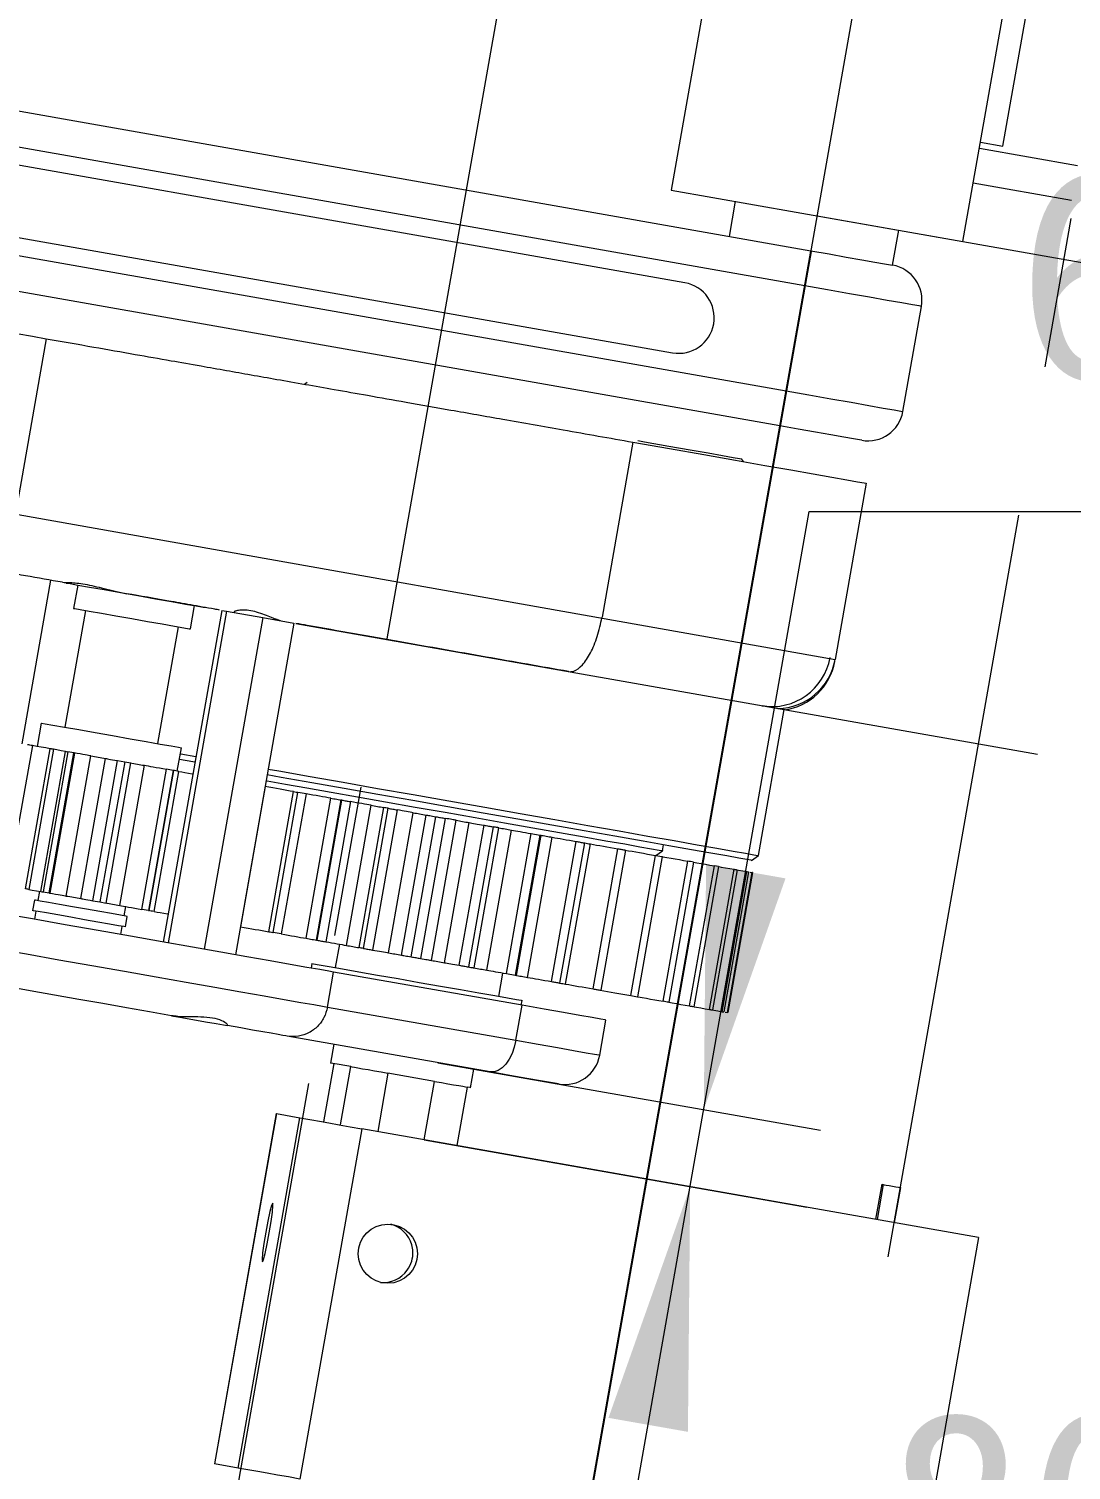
# Model space of a CAD drawing. Header units: millimetres. Extents: x 0 to 1189, y 0 to 841.
# Drawn here: x 622.66 to 640.24, y 610.17 to 634.48 of the extents above; entities that cross this region are included whole.
import ezdxf

# ---------------------------------------------------------------- set-up
doc = ezdxf.new("R2010")
doc.units = ezdxf.units.MM
doc.linetypes.add('CENTERX2', pattern=[20.32, 12.7, -2.54, 2.54, -2.54])
doc.layers.get('0').update_dxf_attribs({"lineweight": 18})
for name, color, linetype, lineweight in [('中心线层', 1, 'CENTERX2', 15), ('尺寸线层', 3, 'Continuous', 18), ('粗实线层', 7, 'Continuous', 15)]:
    doc.layers.add(name, color=color, linetype=linetype, lineweight=lineweight)
doc.dimstyles.new('ISO-25', dxfattribs={"dimtxt": 2.5, "dimasz": 2.5, "dimexe": 1.25, "dimexo": 0.625, "dimtad": 1, "dimtxsty": 'Standard', "dimcen": 2.5, "dimdle": 5, "dimadec": 0, "dimazin": 0, "dimtfac": 1, "dimtmove": 0, "dimatfit": 3, "dimfxl": 1, "dimarcsym": 0})

# ---------------------------------------------------------------- blocks, each defined once
blk = doc.blocks.new('*X16')
at = {"layer": '尺寸线层', "linetype": 'Continuous'}
for points in [[(668.669, 617.13), (668.63, 612.994), (667.291, 613.23)], [(655.16, 540.519), (656.538, 544.419), (655.199, 544.655)]]:
    blk.add_hatch(color=0, dxfattribs=at).paths.add_polyline_path(points, flags=0)
at = {"layer": '尺寸线层', "color": 0, "linetype": 'Continuous'}
for p, q in [((666.554, 617.503), (670.638, 616.783)), ((668.669, 617.13), (655.16, 540.519)), ((625.228, 545.797), (657.13, 540.172))]:
    blk.add_line(p, q, dxfattribs=at)
at = {"layer": '尺寸线层', "color": 0, "insert": (658.421, 579.44), "char_height": 3.5, "width": 28.93855, "attachment_point": 5, "rotation": 80.0001}
blk.add_mtext('388,96', dxfattribs=at)
blk = doc.blocks.new('*X18')
at = {"layer": '尺寸线层', "linetype": 'Continuous'}
for points in [[(634.043, 616.249), (634.081, 620.385), (635.421, 620.149)], [(633.813, 614.949), (632.435, 611.049), (633.775, 610.813)]]:
    blk.add_hatch(color=0, dxfattribs=at).paths.add_polyline_path(points, flags=0)
at = {"layer": '尺寸线层', "color": 0, "linetype": 'Continuous'}
for p, q in [((632.396, 606.913), (635.821, 626.335)), ((635.821, 626.335), (648.843, 626.335)), ((629.557, 617.04), (636.012, 615.902)), ((629.328, 615.74), (635.783, 614.602))]:
    blk.add_line(p, q, dxfattribs=at)
at = {"layer": '尺寸线层', "color": 0, "insert": (644.082, 629.883), "char_height": 3.5, "width": 19.04469, "attachment_point": 5}
blk.add_mtext('6,60', dxfattribs=at)
blk = doc.blocks.new('*X34')
at = {"layer": '尺寸线层'}
for points in [[(619.867, 608.845), (619.63, 607.505), (615.731, 608.886)], [(627.587, 607.478), (627.35, 606.138), (631.486, 606.097)]]:
    blk.add_hatch(color=0, dxfattribs=at).paths.add_polyline_path(points, flags=0)
at = {"layer": '尺寸线层', "color": 0, "lineweight": -2}
for p, q in [((620.092, 633.514), (615.382, 606.917)), ((635.846, 630.724), (631.137, 604.127)), ((619.748, 608.175), (627.468, 606.808)), ((631.486, 606.097), (635.503, 605.385))]:
    blk.add_line(p, q, dxfattribs=at)
at = {"layer": '尺寸线层', "color": 0, "insert": (643.05, 608.953), "char_height": 3.5, "width": 24.08939, "attachment_point": 5}
blk.add_mtext('80,00', dxfattribs=at)

msp = doc.modelspace()

# ---------------------------------------------------------------- linework, layer by layer
at = {"color": 7, "linetype": 'Continuous', "lineweight": 15}
for p, q in [((639.0884, 632.4999), (640.2345, 638.9996)), ((634.1853, 635.6999), (633.4907, 631.7607)), ((638.4147, 630.8925), (639.1093, 634.8317)), ((620.0916, 633.5141), (635.8485, 630.7357)), ((635.7443, 630.1448), (619.9874, 632.9232)), ((638.7099, 632.5666), (639.0884, 632.4999)), ((633.7226, 630.1967), (621.9049, 632.2804)), ((640.2447, 631.5852), (638.5884, 631.8773)), ((634.574, 631.5697), (634.4698, 630.9788)), ((619.6748, 631.1505), (635.4317, 628.3722)), ((621.6965, 631.0987), (633.5142, 629.0149)), ((637.2272, 630.4926), (637.3314, 631.0835)), ((635.3276, 627.7813), (620.3335, 630.4251)), ((635.7443, 630.1448), (635.4317, 628.3722)), ((637.4014, 628.0249), (637.7139, 629.7975)), ((622.9518, 629.2527), (622.4309, 626.2982)), ((627.3078, 628.4846), (627.3542, 628.517)), ((632.8468, 627.5079), (632.3259, 624.5535)), ((634.7136, 627.1787), (634.6811, 627.2251)), ((636.7817, 626.8141), (636.2573, 623.8401)), ((623.0226, 625.1785), (622.5364, 622.421)), ((623.4816, 625.0975), (623.4121, 624.7036)), ((623.614, 624.668), (623.2667, 622.6984)), ((625.9102, 624.6693), (624.9238, 619.0756)), ((625.9941, 624.6545), (625.0078, 619.0608)), ((625.3817, 624.3563), (625.4512, 624.7503)), ((625.9102, 624.6693), (625.9941, 624.6545)), ((625.9941, 624.6545), (626.6028, 624.5472)), ((624.8325, 622.4223), (625.1798, 624.3919)), ((626.6028, 624.5472), (625.6165, 618.9535)), ((627.1276, 624.4546), (626.1413, 618.8609)), ((626.6028, 624.5472), (627.1276, 624.4546)), ((634.9636, 620.5344), (635.3977, 622.9964)), ((622.8678, 622.7687), (622.7984, 622.3748)), ((622.7163, 622.3893), (622.2995, 620.0258)), ((622.5983, 619.9731), (623.015, 622.3366)), ((623.0738, 622.3263), (622.657, 619.9627)), ((622.8604, 619.9269), (623.2772, 622.2904)), ((623.313, 622.2841), (622.8963, 619.9205)), ((622.9992, 619.9024), (623.416, 622.2659)), ((623.428, 622.2638), (623.0113, 619.9003)), ((623.2868, 619.8517), (623.7036, 622.2152)), ((623.536, 619.8077), (623.9528, 622.1713)), ((625.1619, 621.9581), (625.2314, 622.352)), ((623.7347, 619.7727), (624.1514, 622.1362)), ((624.274, 622.1146), (623.8572, 619.7511)), ((623.963, 619.7324), (624.3798, 622.096)), ((624.1514, 622.1362), (624.274, 622.1146)), ((624.1901, 619.6924), (624.6069, 622.0559)), ((624.274, 622.1146), (624.3798, 622.096)), ((624.5643, 619.6264), (624.9811, 621.9899)), ((625.0923, 621.9703), (624.6755, 619.6068)), ((624.6848, 619.6052), (625.1015, 621.9687)), ((624.7686, 619.5904), (625.1854, 621.9539)), ((626.6423, 621.697), (626.2256, 619.3335)), ((626.7034, 619.2492), (627.1202, 621.6128)), ((626.7807, 619.2356), (627.1974, 621.5992)), ((627.333, 621.5752), (626.9162, 619.2117)), ((627.3347, 619.1379), (627.7515, 621.5014)), ((627.9218, 621.4714), (627.5051, 619.1079)), ((627.5198, 619.1053), (627.9366, 621.4688)), ((628.0818, 621.4432), (627.665, 619.0797)), ((628.0138, 619.0182), (628.4306, 621.3817)), ((628.6425, 621.3443), (628.2258, 618.9808)), ((628.3022, 618.9673), (628.7189, 621.3309)), ((628.8701, 621.3042), (628.4534, 618.9407)), ((628.724, 618.893), (629.1407, 621.2565)), ((628.9423, 618.8545), (629.3591, 621.218)), ((629.1085, 618.8251), (629.5252, 621.1887)), ((629.6788, 621.1616), (629.262, 618.7981)), ((629.4477, 618.7653), (629.8645, 621.1289)), ((629.6666, 618.7267), (630.0834, 621.0903)), ((629.9189, 618.6822), (630.3357, 621.0458)), ((630.4878, 621.019), (630.071, 618.6554)), ((630.1672, 618.6385), (630.584, 621.002)), ((630.3814, 618.6007), (630.7981, 620.9642)), ((630.7135, 618.5421), (631.1303, 620.9057)), ((631.2771, 620.8798), (630.8604, 618.5163)), ((630.8846, 618.512), (631.3014, 620.8755)), ((631.0688, 618.4795), (631.4856, 620.843)), ((631.1303, 620.9057), (631.2771, 620.8798)), ((631.4727, 618.4083), (631.8895, 620.7718)), ((632.0275, 620.7475), (631.6107, 618.3839)), ((631.7121, 618.3661), (632.1289, 620.7296)), ((633.3483, 620.6161), (633.3656, 620.7146)), ((632.1778, 618.284), (632.5945, 620.6475)), ((632.7203, 620.6253), (632.3035, 618.2618)), ((632.8114, 618.1722), (633.2281, 620.5358)), ((633.3386, 620.5163), (632.9218, 618.1528)), ((633.2281, 620.5358), (633.3386, 620.5163)), ((633.2324, 620.535), (633.3483, 620.6161)), ((634.8478, 620.4533), (634.9636, 620.5344)), ((633.3579, 618.0759), (633.7746, 620.4394)), ((633.867, 620.4231), (633.4503, 618.0596)), ((633.8039, 617.9972), (634.2206, 620.3608)), ((634.2927, 620.348), (633.876, 617.9845)), ((634.1384, 617.9383), (634.5551, 620.3018)), ((634.6051, 620.293), (634.1884, 617.9294)), ((634.2927, 620.348), (634.2206, 620.3608)), ((634.3531, 617.9004), (634.7699, 620.2639)), ((634.7965, 620.2592), (634.3798, 617.8957)), ((634.4428, 617.8846), (634.8596, 620.2481)), ((634.8623, 620.2476), (634.4455, 617.8841)), ((634.8221, 620.2547), (634.8596, 620.2481)), ((622.7527, 619.7834), (622.7214, 619.6061)), ((622.8346, 619.9314), (622.8069, 619.7738)), ((623.7347, 619.7727), (623.8572, 619.7511)), ((623.8572, 619.7511), (623.963, 619.7324)), ((622.7756, 619.5966), (622.7513, 619.4587)), ((624.2644, 619.5168), (624.2922, 619.6744)), ((624.2873, 619.33), (624.3185, 619.5073)), ((624.6755, 619.6068), (624.5643, 619.6264)), ((624.2088, 619.2017), (624.2331, 619.3396)), ((627.8966, 619.0388), (627.8271, 618.6449)), ((627.4332, 618.7144), (627.4193, 618.6356)), ((627.694, 617.9779), (627.7982, 618.5688)), ((630.9766, 618.0083), (627.7982, 618.5688)), ((630.5846, 618.1587), (630.654, 618.5526)), ((630.7135, 618.5421), (630.8604, 618.5163)), ((630.9646, 618.0105), (630.9785, 618.0892)), ((632.8114, 618.1722), (632.9218, 618.1528)), ((627.694, 617.9779), (630.8725, 617.4175)), ((630.8725, 617.4175), (630.9766, 618.0083)), ((634.4053, 617.8912), (634.4428, 617.8846)), ((632.2883, 617.1678), (632.3924, 617.7587)), ((630.4388, 616.8847), (627.0138, 617.4886)), ((627.8018, 617.3496), (627.7462, 617.0345)), ((627.7995, 617.0251), (627.6259, 616.0403)), ((628.0894, 616.974), (627.9849, 616.9924)), ((628.7153, 616.8636), (628.5416, 615.8788)), ((629.5017, 616.725), (628.7153, 616.8636)), ((630.1098, 616.6178), (630.1653, 616.9329)), ((629.328, 615.7402), (629.5017, 616.725)), ((629.8828, 615.6423), (630.0564, 616.6271)), ((626.8308, 616.1805), (625.7889, 610.2716)), ((626.8326, 616.1802), (625.7907, 610.2713)), ((626.1878, 610.2013), (627.2297, 616.1102)), ((626.8308, 616.1805), (626.8326, 616.1802)), ((626.8326, 616.1802), (627.2297, 616.1102)), ((628.2728, 615.9262), (627.2309, 610.0174)), ((638.6778, 614.0915), (628.2728, 615.9262)), ((637.045, 614.9887), (636.9408, 614.3978)), ((637.069, 614.9845), (636.9649, 614.3936)), ((637.2603, 614.3415), (637.3645, 614.9324)), ((638.6778, 614.0915), (636.3162, 600.6981)), ((625.7907, 610.2713), (625.7889, 610.2716)), ((626.1878, 610.2013), (625.7907, 610.2713))]:
    msp.add_line(p, q, dxfattribs=at)
at = {"color": 8, "linetype": 'Continuous', "lineweight": 15}
for p, q in [((638.6925, 632.4682), (640.3489, 632.1761)), ((627.8006, 617.0249), (627.627, 616.0401)), ((627.9158, 615.9892), (628.0894, 616.974))]:
    msp.add_line(p, q, dxfattribs=at)
at = {"color": 7, "linetype": 'Continuous', "lineweight": 15}
for points in [[(635.8485, 630.7357), (635.8465, 630.7244), (635.8406, 630.6907), (635.8309, 630.6361), (635.818, 630.5626), (635.8022, 630.4731), (635.7842, 630.371), (635.7646, 630.2601), (635.7443, 630.1448)], [(635.8485, 630.7357), (636.1553, 630.6816), (636.4467, 630.6302), (636.7081, 630.5841), (636.9264, 630.5456), (637.0907, 630.5167), (637.1927, 630.4987), (637.2272, 630.4926)], [(635.8485, 630.7357), (636.1553, 630.6816), (636.4467, 630.6302), (636.7081, 630.5841), (636.9264, 630.5456), (637.0907, 630.5167), (637.1927, 630.4987), (637.2272, 630.4926)], [(621.3565, 629.534), (621.3991, 629.5264), (621.5139, 629.5062), (621.6921, 629.4748), (621.92, 629.4346), (622.1802, 629.3887), (622.4527, 629.3407), (622.7166, 629.2941), (622.9518, 629.2527)], [(635.4317, 628.3722), (635.4114, 628.2569), (635.3919, 628.1461), (635.3739, 628.0439), (635.3581, 627.9543), (635.3451, 627.8809), (635.3355, 627.8263), (635.3296, 627.7926), (635.3276, 627.7813)], [(636.7063, 627.5382), (636.6717, 627.5443), (636.5697, 627.5623), (636.4055, 627.5912), (636.1872, 627.6297), (635.9258, 627.6758), (635.6344, 627.7272), (635.3276, 627.7813)], [(632.9288, 627.5341), (633.043, 627.5139), (633.4522, 627.4418), (633.8126, 627.3782), (634.1172, 627.3245), (634.3604, 627.2816), (634.5375, 627.2504), (634.6451, 627.2315), (634.6811, 627.2251)], [(632.8468, 627.5079), (633.4615, 627.3995), (634.0415, 627.2973), (634.5801, 627.2023), (635.0712, 627.1157), (635.5089, 627.0385), (635.8883, 626.9716), (636.2049, 626.9158), (636.455, 626.8717), (636.6358, 626.8398), (636.7451, 626.8205), (636.7817, 626.8141)], [(623.2846, 625.1323), (623.2894, 625.1314), (623.3527, 625.1203), (623.486, 625.0968), (623.6809, 625.0624), (623.9252, 625.0193), (624.2034, 624.9703), (624.4982, 624.9183), (624.791, 624.8667), (625.0634, 624.8186), (625.2983, 624.7772), (625.4809, 624.745), (625.5997, 624.7241), (625.6474, 624.7157), (625.6481, 624.7155)], [(623.4121, 624.7036), (623.4319, 624.7001), (623.5207, 624.6845), (623.6745, 624.6574), (623.8818, 624.6208), (624.1274, 624.5775), (624.3929, 624.5307), (624.6588, 624.4838)], [(624.6588, 624.4838), (624.9052, 624.4404), (625.1139, 624.4035), (625.2695, 624.3761), (625.3603, 624.3601), (625.3817, 624.3563)], [(635.2929, 623.0149), (635.2676, 623.0193), (635.24, 623.0242), (635.2102, 623.0295), (635.178, 623.0351), (635.1436, 623.0412), (635.107, 623.0477), (635.0682, 623.0545), (635.0271, 623.0618)], [(635.4174, 622.9929), (635.4096, 622.9943), (635.3862, 622.9984), (635.3473, 623.0053), (635.2929, 623.0149)], [(622.8678, 622.7687), (622.8717, 622.7681), (622.9324, 622.7574), (623.0633, 622.7343), (623.2561, 622.7003), (623.4988, 622.6575), (623.7762, 622.6086), (624.0707, 622.5566), (624.3639, 622.505)], [(624.3639, 622.505), (624.6373, 622.4567), (624.8738, 622.415), (625.0585, 622.3825), (625.1799, 622.3611), (625.2302, 622.3522), (625.2314, 622.352)], [(623.015, 622.3366), (622.9414, 622.3496), (622.8677, 622.3626), (622.794, 622.3756), (622.7205, 622.3886), (622.7163, 622.3893)], [(623.0738, 622.3263), (623.0667, 622.3275), (623.0595, 622.3288), (623.0523, 622.33), (623.0449, 622.3313), (623.0376, 622.3326), (623.0301, 622.334), (623.0226, 622.3353), (623.015, 622.3366)], [(623.2772, 622.2904), (623.2049, 622.3031), (623.1322, 622.316), (623.0738, 622.3263)], [(623.416, 622.2659), (623.3469, 622.2781), (623.313, 622.2841)], [(623.7036, 622.2152), (623.6878, 622.218), (623.666, 622.2218), (623.6384, 622.2267), (623.605, 622.2326), (623.5663, 622.2394), (623.5223, 622.2472), (623.4735, 622.2558), (623.4202, 622.2652)], [(623.7036, 622.2152), (623.7346, 622.2097), (623.7656, 622.2043), (623.7967, 622.1988), (623.8279, 622.1933), (623.859, 622.1878), (623.8903, 622.1823), (623.9215, 622.1768), (623.9528, 622.1713)], [(623.9528, 622.1713), (623.9568, 622.1706), (623.967, 622.1688), (623.9833, 622.1659), (624.0057, 622.1619), (624.0339, 622.157), (624.0677, 622.151), (624.107, 622.1441), (624.1514, 622.1362)], [(625.214, 622.2535), (625.2239, 622.2517), (625.476, 622.2073)], [(624.3659, 622.0984), (624.3965, 622.093), (624.4269, 622.0877), (624.4573, 622.0823), (624.4875, 622.077), (624.5176, 622.0717), (624.5475, 622.0664), (624.5773, 622.0612), (624.6069, 622.0559)], [(624.6069, 622.0559), (624.636, 622.0508), (624.6708, 622.0447), (624.7109, 622.0376), (624.7561, 622.0296), (624.8061, 622.0208), (624.8606, 622.0112), (624.919, 622.0009), (624.9811, 621.9899)], [(625.1015, 621.9687), (625.0999, 621.969), (625.0923, 621.9703)], [(625.1854, 621.9539), (625.2361, 621.945), (625.2913, 621.9352), (625.3503, 621.9248), (625.413, 621.9138), (625.4277, 621.9112)], [(625.4587, 622.1088), (625.2919, 622.1382), (625.1967, 622.155)], [(626.6935, 621.9926), (626.876, 621.9604), (627.4016, 621.8678), (627.959, 621.7695), (628.5404, 621.667), (629.1382, 621.5616), (629.7441, 621.4547), (630.3501, 621.3479), (630.9478, 621.2425), (631.5293, 621.14), (632.0866, 621.0417), (632.6123, 620.949), (633.0992, 620.8632), (633.5406, 620.7853), (633.9308, 620.7165), (634.2643, 620.6577), (634.5367, 620.6097), (634.7443, 620.573), (634.8843, 620.5484), (634.9548, 620.5359), (634.9636, 620.5344)], [(627.1202, 621.6128), (627.0663, 621.6223), (627.0107, 621.6321), (626.9532, 621.6422), (626.8941, 621.6526), (626.8333, 621.6634), (626.7711, 621.6743), (626.7074, 621.6856), (626.6423, 621.697)], [(626.6588, 621.7957), (626.6751, 621.7928), (626.9841, 621.7383), (627.3463, 621.6744), (627.7544, 621.6025), (628.2005, 621.5238), (628.676, 621.44), (629.1717, 621.3526), (629.6778, 621.2633), (630.1845, 621.174), (630.682, 621.0863), (631.1605, 621.0019), (631.6108, 620.9225), (632.0241, 620.8496), (632.3924, 620.7847), (632.7084, 620.729), (632.966, 620.6835)], [(634.8478, 620.4533), (634.8391, 620.4548), (634.77, 620.467), (634.6326, 620.4912), (634.429, 620.5271), (634.1617, 620.5742), (633.8344, 620.632), (633.4516, 620.6995), (633.0185, 620.7758), (632.5408, 620.8601), (632.0251, 620.951), (631.4782, 621.0474), (630.9077, 621.148), (630.3213, 621.2514), (629.7268, 621.3562), (629.1323, 621.4611), (628.5458, 621.5645), (627.9753, 621.6651), (627.4285, 621.7615), (626.9127, 621.8524), (626.6762, 621.8941)], [(627.1202, 621.6128), (627.143, 621.6087), (627.1659, 621.6047), (627.1889, 621.6007), (627.1974, 621.5992)], [(627.7515, 621.5014), (627.7062, 621.5094), (627.6587, 621.5178), (627.6092, 621.5265), (627.5577, 621.5356), (627.5042, 621.5451), (627.4489, 621.5548), (627.3918, 621.5649), (627.333, 621.5752)], [(627.7515, 621.5014), (627.7764, 621.4971), (627.8014, 621.4926), (627.8264, 621.4882), (627.8515, 621.4838), (627.8767, 621.4794), (627.902, 621.4749), (627.9273, 621.4705), (627.9526, 621.466)], [(627.9366, 621.4688), (627.9546, 621.4656), (627.9727, 621.4624), (627.9908, 621.4592), (628.009, 621.4561), (628.0271, 621.4529), (628.0453, 621.4496), (628.0635, 621.4464), (628.0818, 621.4432)], [(628.4306, 621.3817), (628.3949, 621.388), (628.3569, 621.3947), (628.3165, 621.4018), (628.2739, 621.4093), (628.229, 621.4172), (628.182, 621.4255), (628.1329, 621.4342), (628.0818, 621.4432)], [(628.4306, 621.3817), (628.457, 621.3771), (628.4834, 621.3724), (628.5099, 621.3677), (628.5364, 621.363), (628.563, 621.3583), (628.5896, 621.3537), (628.6163, 621.349), (628.6429, 621.3443)], [(628.7189, 621.3309), (628.7378, 621.3275), (628.7567, 621.3242), (628.7755, 621.3209), (628.7944, 621.3176), (628.8133, 621.3142), (628.8323, 621.3109), (628.8512, 621.3075), (628.8701, 621.3042)], [(629.1407, 621.2565), (629.1156, 621.2609), (629.0879, 621.2658), (629.0577, 621.2711), (629.025, 621.2769), (628.9898, 621.2831), (628.9523, 621.2897), (628.9124, 621.2968), (628.8701, 621.3042)], [(629.1407, 621.2565), (629.168, 621.2517), (629.1952, 621.2469), (629.2225, 621.2421), (629.2498, 621.2373), (629.2771, 621.2324), (629.3044, 621.2276), (629.3317, 621.2228), (629.3591, 621.218)], [(629.3591, 621.218), (629.3705, 621.216), (629.3847, 621.2135), (629.4015, 621.2105), (629.421, 621.2071), (629.4432, 621.2032), (629.468, 621.1988), (629.4953, 621.194), (629.5252, 621.1887)], [(629.5252, 621.1887), (629.5444, 621.1853), (629.5636, 621.1819), (629.5828, 621.1785), (629.602, 621.1751), (629.6212, 621.1718), (629.6404, 621.1684), (629.6596, 621.165), (629.6788, 621.1616)], [(629.8645, 621.1289), (629.8505, 621.1313), (629.8339, 621.1343), (629.8145, 621.1377), (629.7925, 621.1416), (629.7679, 621.1459), (629.7407, 621.1507), (629.711, 621.1559), (629.6788, 621.1616)], [(629.8645, 621.1289), (629.8919, 621.1241), (629.9193, 621.1192), (629.9467, 621.1144), (629.974, 621.1096), (630.0014, 621.1047), (630.0287, 621.0999), (630.0561, 621.0951), (630.0834, 621.0903)], [(630.0834, 621.0903), (630.1061, 621.0863), (630.1314, 621.0818), (630.1593, 621.0769), (630.1897, 621.0715), (630.2225, 621.0657), (630.2579, 621.0595), (630.2956, 621.0529), (630.3357, 621.0458)], [(630.3357, 621.0458), (630.3547, 621.0424), (630.3738, 621.0391), (630.3928, 621.0357), (630.4118, 621.0324), (630.4308, 621.029), (630.4498, 621.0257), (630.4688, 621.0223), (630.4878, 621.019)], [(630.584, 621.002), (630.5815, 621.0024), (630.5763, 621.0034), (630.5683, 621.0048), (630.5576, 621.0067), (630.5442, 621.009), (630.528, 621.0119), (630.5092, 621.0152), (630.4878, 621.019)], [(630.584, 621.002), (630.6109, 620.9973), (630.6377, 620.9925), (630.6645, 620.9878), (630.6913, 620.9831), (630.7181, 620.9784), (630.7448, 620.9737), (630.7715, 620.9689), (630.7981, 620.9642)], [(630.7981, 620.9642), (630.8315, 620.9584), (630.8673, 620.9521), (630.9055, 620.9453), (630.946, 620.9382), (630.9888, 620.9306), (631.0338, 620.9227), (631.081, 620.9144), (631.1303, 620.9057)], [(631.2815, 620.879), (631.3072, 620.8745), (631.3329, 620.8699), (631.3585, 620.8654), (631.384, 620.8609), (631.4095, 620.8565), (631.4349, 620.852), (631.4603, 620.8475), (631.4856, 620.843)], [(631.4856, 620.843), (631.5288, 620.8354), (631.5743, 620.8274), (631.6218, 620.819), (631.6715, 620.8102), (631.7232, 620.8011), (631.7768, 620.7917), (631.8322, 620.7819), (631.8895, 620.7718)], [(631.8895, 620.7718), (631.9068, 620.7688), (631.9241, 620.7657), (631.9414, 620.7627), (631.9587, 620.7596), (631.9759, 620.7566), (631.9932, 620.7535), (632.0103, 620.7505), (632.0275, 620.7475)], [(632.0275, 620.7475), (632.035, 620.7461), (632.0586, 620.742), (632.0821, 620.7378), (632.1055, 620.7337), (632.1289, 620.7296)], [(632.1289, 620.7296), (632.1809, 620.7204), (632.2349, 620.7109), (632.2907, 620.7011), (632.3483, 620.6909), (632.4075, 620.6805), (632.4684, 620.6697), (632.5307, 620.6587), (632.5945, 620.6475)], [(632.5945, 620.6475), (632.6104, 620.6447), (632.6262, 620.6419), (632.642, 620.6391), (632.6577, 620.6363), (632.6734, 620.6336), (632.6891, 620.6308), (632.7047, 620.6281), (632.7203, 620.6253)], [(632.7122, 620.6268), (632.7717, 620.6162), (632.8329, 620.6055), (632.8955, 620.5944), (632.9596, 620.5831), (633.025, 620.5716), (633.0916, 620.5598), (633.1593, 620.5479), (633.2281, 620.5358)], [(632.966, 620.6835), (633.1603, 620.6493), (633.2874, 620.6269), (633.3448, 620.6167), (633.3483, 620.6161)], [(633.3386, 620.5163), (633.3536, 620.5137), (633.4215, 620.5017), (633.4905, 620.4895), (633.5604, 620.4772), (633.6311, 620.4647), (633.7026, 620.4521), (633.7746, 620.4394)], [(633.867, 620.4231), (633.9278, 620.4124), (634.0005, 620.3996), (634.0736, 620.3867), (634.147, 620.3738), (634.2206, 620.3608)], [(634.2961, 620.3475), (634.3346, 620.3407), (634.4083, 620.3277), (634.4818, 620.3147), (634.5551, 620.3018)], [(634.5551, 620.3018), (634.5616, 620.3007), (634.568, 620.2995), (634.5744, 620.2984), (634.5807, 620.2973), (634.5869, 620.2962), (634.593, 620.2951), (634.5991, 620.294), (634.6051, 620.293)], [(634.6051, 620.293), (634.6268, 620.2892), (634.6987, 620.2765), (634.7699, 620.2639)], [(622.6579, 619.9626), (622.7154, 619.9524), (622.7882, 619.9396), (622.8604, 619.9269)], [(624.3185, 619.5073), (624.2933, 619.5117), (624.2016, 619.5279), (624.0507, 619.5545), (623.854, 619.5892), (623.629, 619.6289), (623.3957, 619.67), (623.1749, 619.7089), (622.9861, 619.7422), (622.8461, 619.7669), (622.7674, 619.7808), (622.7527, 619.7834)], [(622.8963, 619.9205), (622.9302, 619.9146), (622.9992, 619.9024)], [(623.0034, 619.9016), (623.0568, 619.8922), (623.1056, 619.8836), (623.1495, 619.8759), (623.1883, 619.869), (623.2216, 619.8632), (623.2493, 619.8583), (623.2711, 619.8545), (623.2868, 619.8517)], [(623.2868, 619.8517), (623.3178, 619.8462), (623.3488, 619.8407), (623.38, 619.8353), (623.4111, 619.8298), (623.4423, 619.8243), (623.4735, 619.8188), (623.5047, 619.8133), (623.536, 619.8077)], [(623.536, 619.8077), (623.54, 619.807), (623.5502, 619.8052), (623.5666, 619.8023), (623.5889, 619.7984), (623.6171, 619.7934), (623.651, 619.7875), (623.6902, 619.7805), (623.7347, 619.7727)], [(627.7982, 618.5688), (627.7169, 618.5831), (627.5662, 618.6097), (627.3487, 618.648), (627.0679, 618.6975), (626.7284, 618.7574), (626.3357, 618.8267), (625.8964, 618.9041), (625.4174, 618.9886), (624.9068, 619.0786), (624.3728, 619.1728), (623.8243, 619.2695), (623.27, 619.3672), (622.7193, 619.4643), (622.1809, 619.5593)], [(624.2873, 619.33), (624.2621, 619.3345), (624.1703, 619.3506), (624.0194, 619.3773), (623.8227, 619.4119), (623.5977, 619.4516), (623.3645, 619.4927), (623.1436, 619.5317), (622.9548, 619.565), (622.8149, 619.5896), (622.7362, 619.6035), (622.7214, 619.6061)], [(623.9492, 619.7349), (623.9797, 619.7295), (624.0102, 619.7241), (624.0405, 619.7188), (624.0707, 619.7134), (624.1008, 619.7081), (624.1307, 619.7029), (624.1605, 619.6976), (624.1901, 619.6924)], [(624.1901, 619.6924), (624.2193, 619.6872), (624.254, 619.6811), (624.2942, 619.674), (624.3394, 619.6661), (624.3894, 619.6573), (624.4438, 619.6477), (624.5023, 619.6373), (624.5643, 619.6264)], [(624.6755, 619.6068), (624.6831, 619.6055), (624.6848, 619.6052)], [(624.7686, 619.5904), (624.8194, 619.5814), (624.8745, 619.5717), (624.9336, 619.5613), (624.9962, 619.5503), (625.0109, 619.5477)], [(626.2256, 619.3335), (626.2906, 619.322), (626.3543, 619.3108), (626.4166, 619.2998), (626.4773, 619.2891), (626.5365, 619.2787), (626.5939, 619.2685), (626.6496, 619.2587), (626.7034, 619.2492)], [(626.7034, 619.2492), (626.7262, 619.2452), (626.7491, 619.2412), (626.7721, 619.2371), (626.7807, 619.2356)], [(626.9162, 619.2117), (626.9751, 619.2013), (627.0322, 619.1913), (627.0875, 619.1815), (627.1409, 619.1721), (627.1925, 619.163), (627.242, 619.1543), (627.2894, 619.1459), (627.3347, 619.1379)], [(627.3347, 619.1379), (627.3596, 619.1335), (627.3846, 619.1291), (627.4097, 619.1247), (627.4348, 619.1203), (627.46, 619.1158), (627.4852, 619.1114), (627.5105, 619.1069), (627.5359, 619.1025)], [(627.5198, 619.1053), (627.5379, 619.1021), (627.556, 619.0989), (627.5741, 619.0957), (627.5922, 619.0925), (627.6104, 619.0893), (627.6286, 619.0861), (627.6468, 619.0829), (627.665, 619.0797)], [(627.665, 619.0797), (627.7161, 619.0706), (627.7652, 619.062), (627.8123, 619.0537), (627.8571, 619.0458), (627.8998, 619.0383), (627.9402, 619.0312), (627.9782, 619.0244), (628.0138, 619.0182)], [(628.0138, 619.0182), (628.0402, 619.0135), (628.0667, 619.0089), (628.0932, 619.0042), (628.1197, 618.9995), (628.1462, 618.9948), (628.1729, 618.9901), (628.1995, 618.9854), (628.2262, 618.9807)], [(622.0767, 618.9684), (622.6151, 618.8735), (623.1659, 618.7763), (623.7201, 618.6786), (624.2686, 618.5819), (624.8026, 618.4877), (625.3132, 618.3977), (625.7922, 618.3132), (626.2316, 618.2358), (626.6242, 618.1665), (626.9637, 618.1067), (627.2445, 618.0572), (627.462, 618.0188), (627.6127, 617.9922), (627.694, 617.9779)], [(628.3022, 618.9673), (628.321, 618.964), (628.3399, 618.9607), (628.3588, 618.9574), (628.3777, 618.954), (628.3966, 618.9507), (628.4155, 618.9473), (628.4344, 618.944), (628.4534, 618.9407)], [(628.4534, 618.9407), (628.4956, 618.9332), (628.5355, 618.9262), (628.5731, 618.9196), (628.6082, 618.9134), (628.641, 618.9076), (628.6712, 618.9023), (628.6989, 618.8974), (628.724, 618.893)], [(628.724, 618.893), (628.7512, 618.8881), (628.7785, 618.8833), (628.8057, 618.8785), (628.833, 618.8737), (628.8603, 618.8689), (628.8876, 618.8641), (628.915, 618.8593), (628.9423, 618.8545)], [(628.9423, 618.8545), (628.9538, 618.8524), (628.9679, 618.8499), (628.9848, 618.847), (629.0043, 618.8435), (629.0264, 618.8396), (629.0512, 618.8353), (629.0786, 618.8304), (629.1085, 618.8251)], [(629.1085, 618.8251), (629.1277, 618.8218), (629.1469, 618.8184), (629.1661, 618.815), (629.1853, 618.8116), (629.2044, 618.8082), (629.2236, 618.8048), (629.2428, 618.8015), (629.262, 618.7981)], [(629.262, 618.7981), (629.2943, 618.7924), (629.324, 618.7871), (629.3512, 618.7824), (629.3758, 618.778), (629.3978, 618.7742), (629.4171, 618.7707), (629.4338, 618.7678), (629.4477, 618.7653)], [(627.4332, 618.7144), (627.4596, 618.7097), (627.5568, 618.6926), (627.7215, 618.6635), (627.9469, 618.6238), (628.2239, 618.575), (628.5411, 618.519), (628.8855, 618.4583), (629.243, 618.3953), (629.599, 618.3325), (629.9389, 618.2725), (630.2488, 618.2179), (630.516, 618.1708), (630.7295, 618.1331), (630.8807, 618.1065), (630.9633, 618.0919), (630.9785, 618.0892)], [(629.4477, 618.7653), (629.4751, 618.7605), (629.5025, 618.7557), (629.5299, 618.7508), (629.5573, 618.746), (629.5846, 618.7412), (629.612, 618.7364), (629.6393, 618.7315), (629.6666, 618.7267)], [(629.6666, 618.7267), (629.6893, 618.7227), (629.7146, 618.7183), (629.7425, 618.7134), (629.7729, 618.708), (629.8058, 618.7022), (629.8411, 618.696), (629.8789, 618.6893), (629.9189, 618.6822)], [(629.9189, 618.6822), (629.938, 618.6789), (629.957, 618.6755), (629.976, 618.6722), (629.995, 618.6688), (630.014, 618.6655), (630.033, 618.6621), (630.052, 618.6588), (630.071, 618.6554)], [(630.071, 618.6554), (630.0925, 618.6517), (630.1113, 618.6483), (630.1274, 618.6455), (630.1408, 618.6431), (630.1515, 618.6412), (630.1595, 618.6398), (630.1647, 618.6389), (630.1672, 618.6385)], [(630.1672, 618.6385), (630.1941, 618.6337), (630.221, 618.629), (630.2478, 618.6243), (630.2746, 618.6195), (630.3013, 618.6148), (630.328, 618.6101), (630.3547, 618.6054), (630.3814, 618.6007)], [(630.3814, 618.6007), (630.4147, 618.5948), (630.4505, 618.5885), (630.4887, 618.5818), (630.5293, 618.5746), (630.5721, 618.5671), (630.6171, 618.5591), (630.6643, 618.5508), (630.7135, 618.5421)], [(625.0654, 617.8322), (624.6948, 617.8975), (624.307, 617.9659), (623.9069, 618.0364), (623.499, 618.1083), (623.0885, 618.1807), (622.6801, 618.2527), (622.2789, 618.3235), (621.8896, 618.3921)], [(630.8647, 618.5155), (630.8905, 618.5109), (630.9161, 618.5064), (630.9417, 618.5019), (630.9673, 618.4974), (630.9927, 618.4929), (631.0182, 618.4884), (631.0435, 618.4839), (631.0688, 618.4795)], [(631.0688, 618.4795), (631.1121, 618.4719), (631.1575, 618.4639), (631.2051, 618.4555), (631.2548, 618.4467), (631.3064, 618.4376), (631.36, 618.4281), (631.4155, 618.4184), (631.4727, 618.4083)], [(631.4727, 618.4083), (631.4901, 618.4052), (631.5074, 618.4022), (631.5247, 618.3991), (631.5419, 618.3961), (631.5592, 618.393), (631.5764, 618.39), (631.5936, 618.387), (631.6107, 618.3839)], [(631.6107, 618.3839), (631.6183, 618.3826), (631.6419, 618.3784), (631.6654, 618.3743), (631.6888, 618.3702), (631.7121, 618.3661)], [(631.7121, 618.3661), (631.7642, 618.3569), (631.8181, 618.3474), (631.8739, 618.3375), (631.9315, 618.3274), (631.9908, 618.3169), (632.0516, 618.3062), (632.114, 618.2952), (632.1778, 618.284)], [(632.1778, 618.284), (632.1936, 618.2812), (632.2094, 618.2784), (632.2252, 618.2756), (632.241, 618.2728), (632.2567, 618.27), (632.2723, 618.2673), (632.288, 618.2645), (632.3035, 618.2618)], [(632.2954, 618.2632), (632.355, 618.2527), (632.4161, 618.2419), (632.4788, 618.2309), (632.5428, 618.2196), (632.6082, 618.2081), (632.6748, 618.1963), (632.7426, 618.1844), (632.8114, 618.1722)], [(632.9218, 618.1528), (632.9368, 618.1501), (633.0048, 618.1381), (633.0737, 618.126), (633.1436, 618.1136), (633.2144, 618.1012), (633.2858, 618.0886), (633.3579, 618.0759)], [(633.4503, 618.0596), (633.5111, 618.0489), (633.5838, 618.036), (633.6569, 618.0232), (633.7303, 618.0102), (633.8039, 617.9972)], [(625.0632, 617.8325), (625.2035, 617.8078), (625.4249, 617.7687), (625.6359, 617.7315), (625.8148, 617.7), (625.943, 617.6774), (626.0074, 617.666)], [(632.3924, 617.7587), (632.3808, 617.7608), (632.3051, 617.7741), (632.1603, 617.7996), (631.9497, 617.8368), (631.6781, 617.8847), (631.3513, 617.9423), (630.9766, 618.0083)], [(633.8039, 617.9972), (633.8131, 617.9956), (633.8223, 617.994), (633.8314, 617.9924), (633.8404, 617.9908), (633.8494, 617.9892), (633.8583, 617.9876), (633.8672, 617.9861), (633.876, 617.9845)], [(633.8793, 617.9839), (633.9178, 617.9771), (633.9915, 617.9641), (634.0651, 617.9512), (634.1384, 617.9383)], [(634.1384, 617.9383), (634.1449, 617.9371), (634.1513, 617.936), (634.1576, 617.9348), (634.1639, 617.9338), (634.1701, 617.9327), (634.1763, 617.9316), (634.1824, 617.9305), (634.1884, 617.9294)], [(634.1884, 617.9294), (634.21, 617.9256), (634.2819, 617.9129), (634.3531, 617.9004)], [(627.0138, 617.4886), (626.9944, 617.492), (626.9431, 617.501), (626.8603, 617.5157), (626.7467, 617.5357), (626.6032, 617.561), (626.4312, 617.5913), (626.232, 617.6264), (626.0074, 617.666)], [(630.8725, 617.4175), (630.8458, 617.3033), (630.8075, 617.1957), (630.759, 617.099), (630.7023, 617.0166), (630.6394, 616.952), (630.5728, 616.9074), (630.5051, 616.8847), (630.4388, 616.8847)], [(627.9849, 616.9924), (627.8914, 617.0089), (627.7828, 617.028), (627.7462, 617.0345)], [(628.0894, 616.974), (628.1078, 616.9708), (628.1481, 616.9636), (628.2089, 616.9529), (628.2877, 616.939), (628.3815, 616.9225), (628.4868, 616.9039), (628.5995, 616.884), (628.7153, 616.8636)], [(631.5932, 616.6811), (631.56, 616.687), (631.4577, 616.705), (631.2891, 616.7347), (631.0588, 616.7753), (630.7727, 616.8258), (630.4388, 616.8847)], [(629.5017, 616.725), (629.616, 616.7048), (629.7246, 616.6857), (629.8232, 616.6683), (629.9081, 616.6533), (629.976, 616.6413), (630.0243, 616.6328), (630.051, 616.6281), (630.0564, 616.6271)], [(630.1098, 616.6178), (630.1002, 616.6194), (630.0564, 616.6271)], [(627.2297, 616.1102), (627.2603, 616.1048), (627.3275, 616.0929), (627.4287, 616.0751), (627.5601, 616.0519), (627.7165, 616.0243), (627.892, 615.9934), (628.0799, 615.9602), (628.2728, 615.9262)], [(637.069, 614.9845), (637.0693, 614.9844), (637.084, 614.9818), (637.1189, 614.9757), (637.1687, 614.9669), (637.2258, 614.9568), (637.2815, 614.947), (637.3274, 614.9389), (637.3564, 614.9338), (637.3645, 614.9324)], [(626.6538, 614.1809), (626.6228, 613.992), (626.6012, 613.8311), (626.5921, 613.7227), (626.597, 613.6832), (626.6151, 613.7186), (626.6437, 613.8236), (626.6784, 613.9822), (626.7139, 614.1702), (626.7449, 614.3591), (626.7665, 614.52), (626.7756, 614.6284), (626.7707, 614.668), (626.7525, 614.6325), (626.724, 614.5275), (626.6893, 614.3689), (626.6538, 614.1809)], [(627.2309, 610.0174), (627.038, 610.0514), (626.8502, 610.0845), (626.6747, 610.1155), (626.5182, 610.143), (626.3869, 610.1662), (626.2856, 610.1841), (626.2184, 610.1959), (626.1878, 610.2013)]]:
    msp.add_lwpolyline(points, dxfattribs=at)
at = {"color": 8, "linetype": 'Continuous', "lineweight": 15}
for points in [[(637.7139, 629.7975), (637.6761, 629.8042), (637.564, 629.824), (637.382, 629.8561), (637.137, 629.8992), (636.8386, 629.9519), (636.498, 630.0119), (636.1286, 630.0771), (635.7443, 630.1448)], [(635.4317, 628.3722), (635.816, 628.3044), (636.1855, 628.2393), (636.526, 628.1792), (636.8245, 628.1266), (637.0694, 628.0834), (637.2514, 628.0513), (637.3635, 628.0315), (637.4014, 628.0249)], [(630.8725, 617.4175), (631.2471, 617.3514), (631.5739, 617.2938), (631.8456, 617.2459), (632.0561, 617.2087), (632.2009, 617.1832), (632.2766, 617.1699), (632.2883, 617.1678)]]:
    msp.add_lwpolyline(points, dxfattribs=at)
at = {"color": 7, "linetype": 'Continuous', "lineweight": 15}
msp.add_circle((628.7125, 613.8181), 0.4997, dxfattribs=at)
for centre, radius, start, end in [((637.123, 629.9017), 0.6, 350, 80), ((633.6184, 629.6058), 0.6, 260, 80), ((636.8105, 628.1291), 0.6, 260, 350), ((635.1925, 624.0409), 0.993, 260.41184, 350.40501), ((635.2733, 624.014), 0.9993, 271.12462, 349.9805), ((635.267, 623.9821), 1, 277.50814, 350.0519), ((611.671, 560.0476), 63.3126, 79.952969, 80.026701), ((626.8324, 642.3563), 20.3784, 259.95281, 260.05515), ((623.5624, 623.062), 0.8095, 259.58156, 260.44775), ((615.3162, 566.835), 55.9953, 79.9453, 80.06082), ((618.8326, 586.2224), 36.2918, 79.9185, 80.06927), ((622.5964, 595.1153), 26.8805, 79.85103, 80.1445), ((626.5235, 613.4362), 8.1559, 80.02297, 80.12792), ((626.1456, 606.9648), 14.5947, 79.84464, 80.14909), ((631.3648, 621.3051), 0.4343, 258.34662, 261.59889), ((626.4468, 578.6447), 42.4322, 79.92867, 80.05538), ((634.9993, 621.488), 1.2454, 259.3861, 260.63155), ((634.8387, 620.1232), 0.1267, 79.2826, 80.51223), ((621.6809, 614.6032), 5.4476, 79.67722, 80.30483), ((626.4156, 639.9928), 20.3784, 259.95281, 260.05515), ((623.1456, 620.6985), 0.8095, 259.58156, 260.44775), ((618.4158, 583.8589), 36.2918, 79.9185, 80.06927), ((622.1797, 592.7518), 26.8805, 79.85103, 80.1445), ((626.1068, 611.0727), 8.1559, 80.02297, 80.12792), ((625.7289, 604.6012), 14.5947, 79.84464, 80.14909), ((631.0047, 619.2617), 0.7593, 259.04277, 260.90275), ((626.03, 576.2812), 42.4322, 79.92867, 80.05538), ((634.5825, 619.1245), 1.2454, 259.3861, 260.63155), ((634.422, 617.7596), 0.1267, 79.2826, 80.51223), ((631.6974, 617.272), 0.6, 260, 350), ((637.478, 617.3739), 2.4242, 259.71011, 260.28769), ((628.6366, 613.8322), 0.4991, 15.77013, 75.58566), ((628.6363, 613.8303), 0.499, 264.41161, 324.22799)]:
    msp.add_arc(centre, radius, start, end, dxfattribs=at)
for points, knots in [([(622.9518, 629.2527), (623.2206, 629.2053), (623.7332, 629.1149), (624.4182, 628.9941), (625.0047, 628.8907), (625.5104, 628.8015), (625.982, 628.7184), (626.41, 628.6429), (626.8487, 628.5656), (627.3174, 628.4829), (627.8305, 628.3924), (628.4009, 628.2918), (629.0602, 628.1756), (629.8249, 628.0407), (630.7112, 627.8845), (631.7379, 627.7034), (632.4572, 627.5766), (632.8468, 627.5079)], [0, 0, 0, 0, 0.9474113, 1.8070485, 2.5390155, 3.1067747, 3.5439106, 3.9541394, 4.3785896, 4.8320958, 5.2809878, 5.7893494, 6.3797847, 7.0764782, 7.9039549, 8.8864507, 10.0476753, 10.0476753, 10.0476753, 10.0476753]), ([(623.2234, 625.1431), (623.019, 625.1791), (622.7175, 625.2323), (622.4015, 625.288), (622.2998, 625.3059)], [0, 0, 0, 0, 0.63606808, 0.93790598, 0.93790598, 0.93790598, 0.93790598]), ([(623.2234, 625.1431), (623.2609, 625.1426), (623.335, 625.1418), (623.5931, 625.123), (623.9227, 625.0378), (624.18, 624.9804), (624.3103, 624.9514)], [0, 0, 0, 0, 0.2788418, 0.5522288, 0.8259463, 1.1065939, 1.1065939, 1.1065939, 1.1065939]), ([(625.8757, 624.6754), (625.8478, 624.6803), (625.6808, 624.7098), (625.3812, 624.7626), (624.8788, 624.8512), (624.5395, 624.911), (624.3103, 624.9514)], [0, 0, 0, 0, 0.0745999, 0.4462184, 0.8173247, 1.5895213, 1.5895213, 1.5895213, 1.5895213]), ([(626.9011, 624.4946), (626.8834, 624.4995), (626.848, 624.5092), (626.7531, 624.5494), (626.6356, 624.5971), (626.5015, 624.642), (626.3697, 624.6701), (626.2558, 624.6773), (626.1707, 624.6685), (626.121, 624.6525), (626.1223, 624.6445), (626.1228, 624.6417)], [0, 0, 0, 0, 0.09350725, 0.18685974, 0.28416216, 0.38451242, 0.48088545, 0.57221588, 0.66494925, 0.76336487, 0.81760957, 0.81760957, 0.81760957, 0.81760957]), ([(631.7604, 623.6378), (631.3004, 623.7189), (630.3771, 623.8817), (629.1653, 624.0954), (628.1503, 624.2743), (627.553, 624.3796), (627.2259, 624.4373), (627.1621, 624.4486)], [0, 0, 0, 0, 1.4674678, 2.9456254, 3.7062681, 4.4816235, 4.6692353, 4.6692353, 4.6692353, 4.6692353]), ([(631.7604, 623.6378), (631.762, 623.6375), (631.7909, 623.6327), (631.8673, 623.6415), (631.9957, 623.7343), (632.1347, 623.9409), (632.2543, 624.2236), (632.302, 624.4435), (632.3259, 624.5535)], [0, 0, 0, 0, 0.0088697, 0.1624737, 0.4089885, 0.65543, 0.9018384, 1.1482546, 1.1482546, 1.1482546, 1.1482546]), ([(626.0065, 617.6744), (626.0081, 617.6771), (626.0123, 617.6846), (625.9468, 617.7368), (625.813, 617.7873), (625.6184, 617.8108), (625.398, 617.8121), (625.2068, 617.8123), (625.0994, 617.8274), (625.0654, 617.8322)], [0, 0, 0, 0, 0.09142811, 0.24893819, 0.42070807, 0.58089838, 0.73416848, 0.90203273, 0.97975034, 0.97975034, 0.97975034, 0.97975034]), ([(627.694, 617.9779), (627.6778, 617.9173), (627.6453, 617.7962), (627.533, 617.6459), (627.3844, 617.5346), (627.2055, 617.4762), (627.0774, 617.477), (627.0145, 617.4885), (627.0138, 617.4886)], [0, 0, 0, 0, 0.17438216, 0.34850425, 0.52929324, 0.7270489, 0.9286346, 0.93089283, 0.93089283, 0.93089283, 0.93089283]), ([(629.0412, 613.5386), (629.0693, 613.5873), (629.1257, 613.6848), (629.1438, 613.8388), (629.1246, 613.9307), (629.1169, 613.9678)], [0, 0, 0, 0, 0.16813, 0.33623702, 0.4501598, 0.4501598, 0.4501598, 0.4501598])]:
    msp.add_open_spline(points, degree=3, knots=knots, dxfattribs=at)
at = {"layer": '中心线层'}
for p, q in [((637.1546, 613.7677), (642.5508, 644.3791)), ((637.121, 637.9522), (634.3204, 622.0695)), ((625.1749, 604.1796), (630.756, 635.8315)), ((635.9527, 631.3266), (680.0789, 623.5459)), ((627.1621, 624.4486), (666.5541, 617.5027))]:
    msp.add_line(p, q, dxfattribs=at)
at = {"layer": '粗实线层'}
for p, q in [((633.4907, 631.7607), (638.4147, 630.8925)), ((621.4886, 626.4644), (636.2573, 623.8401))]:
    msp.add_line(p, q, dxfattribs=at)

# ---------------------------------------------------------------- dimensions: what is measured, and where the dimension line sits
at = {"layer": '尺寸线层'}
for base, p1, p2, angle, override, picture, middle in [((631.4857, 606.0966), (620.0916, 633.5141), (635.8465, 630.7244), 349.95876, {"dimtxt": 3.5, "dimasz": 4.08, "dimexe": 2, "dimexo": 0, "dimgap": 1.524, "dimtih": 1, "dimtoh": 1, "dimlfac": 5, "dimzin": 0, "dimsah": 1, "dimdle": 8.16, "dimadec": 2, "dimtolj": 1, "dimtzin": 8, "dimarcsym": 1}, '*X34', (643.0495, 608.9525)), ((634.0425, 616.2492), (629.328, 615.7402), (629.5572, 617.0401), 80.00004, {"dimtxt": 3.5, "dimasz": 4.08, "dimexe": 2, "dimexo": 0, "dimgap": 1.524, "dimtih": 1, "dimtoh": 1, "dimlfac": 5, "dimzin": 0, "dimsah": 1, "dimdle": 8.16, "dimadec": 2, "dimtfill": 1, "dimtolj": 1, "dimtzin": 8}, '*X18', (644.0821, 629.8826)), ((655.1602, 540.5189), (666.5541, 617.5027), (625.2283, 545.7966), 80.00005, {"dimtxt": 3.5, "dimasz": 4.08, "dimexe": 2, "dimexo": 0, "dimgap": 1.524, "dimlfac": 5, "dimzin": 0, "dimsah": 1, "dimdle": 8.16, "dimadec": 2, "dimtfill": 1, "dimtolj": 1, "dimtzin": 8}, '*X16', (658.4206, 579.4404))]:
    dim = msp.add_linear_dim(base=base, p1=p1, p2=p2, angle=angle, dimstyle='ISO-25', override=override, dxfattribs=at)
    dim.commit()
    dim.dimension.update_dxf_attribs({"geometry": picture, "text_midpoint": middle})

doc.saveas('drawing.dxf')
